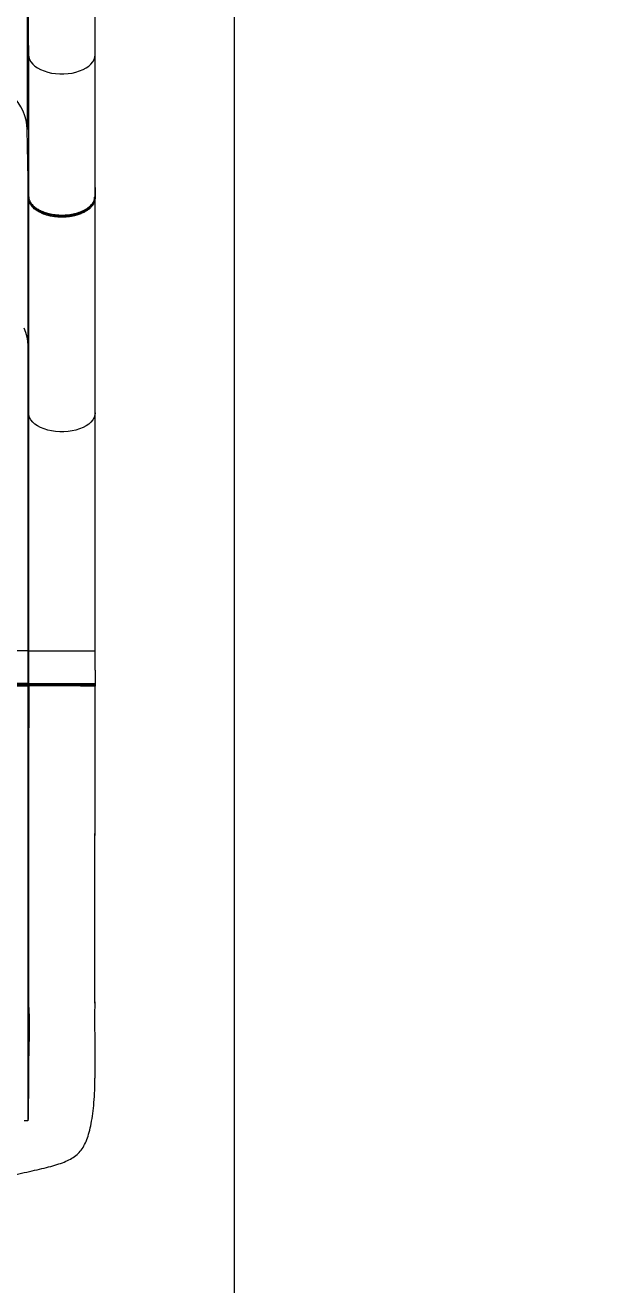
# Model space of a CAD drawing. Header units: millimetres. Extents: x -4040 to 3088, y -4191 to 2638.
# Drawn here: x 1437 to 1866, y -1222 to -311 of the extents above; entities that cross this region are included whole.
import ezdxf

# ---------------------------------------------------------------- set-up
doc = ezdxf.new("R2010")
doc.units = ezdxf.units.MM
for name, color, linetype in [('DIKOM_ОБЪЕКТ', 7, 'Continuous'), ('DIKOM_РАЗМЕР_ЗОНА', 7, 'Continuous'), ('DIKOM_РАЗМЕР_ОБЪЕКТА', 7, 'Continuous')]:
    doc.layers.add(name, color=color, linetype=linetype)
doc.styles.add('style1', font='arial.ttf', dxfattribs={"width": 0.8})
doc.dimstyles.new('1-50', dxfattribs={"dimtxt": 300, "dimasz": 200, "dimexe": 100, "dimexo": 0, "dimgap": 100, "dimtad": 1, "dimtxsty": 'style1', "dimcen": 200, "dimclrd": 7, "dimclre": 7, "dimclrt": 7, "dimadec": 1, "dimazin": 2, "dimtfac": 1, "dimtmove": 0, "dimatfit": 2, "dimfxl": 0, "dimlwd": 25, "dimlwe": 18, "dimarcsym": 0})

# ---------------------------------------------------------------- blocks, each defined once
blk = doc.blocks.new('*D9')
at = {"layer": 'Defpoints', "color": 0, "transparency": 16777216}
for p in [(-3211.61, -262.74), (3088.39, -258.58), (3088.39, -4091.22)]:
    blk.add_point(p, dxfattribs=at)
at = {"layer": 'DIKOM_РАЗМЕР_ЗОНА', "color": 7, "lineweight": 18, "transparency": 16777216}
for p, q in [((-3211.61, -262.74), (-3211.61, -4191.22)), ((3088.39, -258.58), (3088.39, -4191.22))]:
    blk.add_line(p, q, dxfattribs=at)
at = {"layer": 'DIKOM_РАЗМЕР_ЗОНА', "color": 7, "lineweight": 25, "transparency": 16777216}
blk.add_line((-3011.61, -4091.22), (2888.39, -4091.22), dxfattribs=at)
at = {"layer": 'DIKOM_РАЗМЕР_ЗОНА', "color": 7, "transparency": 16777216}
for points in [[(-3011.61, -4057.89), (-3011.61, -4124.56), (-3211.61, -4091.22)], [(2888.39, -4057.89), (2888.39, -4124.56), (3088.39, -4091.22)]]:
    blk.add_solid(points, dxfattribs=at)
at = {"layer": 'DIKOM_РАЗМЕР_ЗОНА', "color": 7, "transparency": 16777216, "insert": (-98.57, -3837.95), "char_height": 300, "attachment_point": 5, "style": 'style1'}
blk.add_mtext('6300', dxfattribs=at)
blk = doc.blocks.new('*D10')
at = {"layer": 'Defpoints', "color": 0, "transparency": 16777216}
for p in [(1588.39, 240.24), (-1711.61, 161.15), (1588.39, -2021.84)]:
    blk.add_point(p, dxfattribs=at)
at = {"layer": 'DIKOM_РАЗМЕР_ОБЪЕКТА', "color": 7, "lineweight": 18, "transparency": 16777216}
for p, q in [((1588.39, 240.24), (1588.39, -2121.84)), ((-1711.61, 161.15), (-1711.61, -2121.84))]:
    blk.add_line(p, q, dxfattribs=at)
at = {"layer": 'DIKOM_РАЗМЕР_ОБЪЕКТА', "color": 7, "lineweight": 25, "transparency": 16777216}
blk.add_line((-1511.61, -2021.84), (1388.39, -2021.84), dxfattribs=at)
at = {"layer": 'DIKOM_РАЗМЕР_ОБЪЕКТА', "color": 7, "transparency": 16777216}
for points in [[(-1511.61, -1988.51), (-1511.61, -2055.17), (-1711.61, -2021.84)], [(1388.39, -1988.51), (1388.39, -2055.17), (1588.39, -2021.84)]]:
    blk.add_solid(points, dxfattribs=at)
at = {"layer": 'DIKOM_РАЗМЕР_ОБЪЕКТА', "color": 7, "transparency": 16777216, "insert": (57.07, -1768.57), "char_height": 300, "attachment_point": 5, "style": 'style1'}
blk.add_mtext('3300', dxfattribs=at)

msp = doc.modelspace()

# ---------------------------------------------------------------- linework, layer by layer
at = {"layer": 'DIKOM_ОБЪЕКТ', "color": 7, "linetype": 'Continuous', "lineweight": 15}
for p, q in [((1439.892, -332.955), (1439.892, -17.488)), ((1438.891, -284.775), (1439.892, -332.955)), ((1438.891, -284.775), (1438.891, -386.82)), ((1439.892, -332.955), (1439.892, -435.001)), ((1487.892, -427.158), (1487.892, -332.955)), ((1439.892, -435.001), (1438.891, -386.82)), ((1439.389, -410.786), (1439.389, -543.313)), ((1487.892, -428.796), (1487.892, -427.158)), ((1487.892, -435.001), (1487.892, -427.158)), ((1439.861, -433.498), (1439.892, -436.508)), ((1439.892, -436.508), (1439.892, -591.807)), ((1487.892, -428.796), (1487.892, -436.508)), ((1487.892, -591.807), (1487.892, -436.508)), ((1463.892, -449.526), (1463.892, -450.274)), ((1439.389, -543.313), (1439.892, -591.807)), ((1439.389, -543.313), (1439.389, -763.88)), ((1439.892, -591.807), (1439.892, -763.88)), ((1439.389, -763.88), (1347.391, -763.88)), ((1439.892, -763.88), (1439.389, -763.88)), ((1439.389, -763.88), (1439.389, -787.455)), ((1439.892, -763.88), (1487.892, -763.88)), ((1439.892, -763.88), (1439.892, -787.455)), ((1487.892, -777.88), (1487.892, -763.88)), ((1487.892, -777.88), (1487.892, -787.455)), ((1487.892, -779.779), (1487.904, -779.879)), ((1487.904, -779.879), (1487.912, -789.313)), ((1439.389, -787.455), (1347.391, -787.455)), ((1347.391, -787.955), (1439.889, -787.955)), ((1439.682, -788.587), (1347.391, -788.587)), ((1347.391, -789.295), (1439.389, -789.295)), ((1439.892, -787.455), (1439.389, -787.455)), ((1439.389, -789.295), (1439.389, -1103.798)), ((1439.389, -789.295), (1439.892, -789.295)), ((1440.315, -787.955), (1439.682, -788.587)), ((1440.185, -788.587), (1439.682, -788.587)), ((1439.889, -787.955), (1440.392, -787.955)), ((1439.892, -789.295), (1439.892, -842.99)), ((1439.984, -787.455), (1440.471, -787.623)), ((1440.18, -789.293), (1440.068, -789.294)), ((1440.185, -788.587), (1440.846, -787.926)), ((1441.199, -787.767), (1440.783, -787.767)), ((1487.619, -788.607), (1486.78, -787.768)), ((1487.101, -787.597), (1487.776, -787.456)), ((1487.912, -789.313), (1487.726, -789.319)), ((1487.901, -789.215), (1487.901, -788.312)), ((1487.906, -803.085), (1487.901, -789.312)), ((1487.92, -803.88), (1487.919, -803.085)), ((1439.892, -842.99), (1439.892, -1000.16)), ((1439.892, -1000.16), (1439.892, -1014.454)), ((1439.892, -1014.454), (1439.892, -1019.798)), ((1487.875, -1018.527), (1487.851, -1016.47)), ((1487.889, -1019.766), (1487.875, -1018.527)), ((1487.51, -1084.012), (1487.575, -1083.047)), ((1487.47, -1084.607), (1487.51, -1084.012)), ((1438.065, -1103.798), (1438.046, -1103.798)), ((1439.392, -1103.794), (1439.389, -1103.798)), ((1439.412, -1103.736), (1439.392, -1103.794)), ((1439.448, -1103.275), (1439.412, -1103.736))]:
    msp.add_line(p, q, dxfattribs=at)
at = {"layer": 'DIKOM_ОБЪЕКТ', "color": 7, "linetype": 'Continuous', "lineweight": 15, "flags": 128}
for points in [[(1439.892, -332.955), (1440.082, -334.681), (1440.646, -336.379), (1441.578, -338.023), (1442.861, -339.587), (1444.476, -341.047), (1446.397, -342.379), (1448.594, -343.562), (1451.033, -344.578), (1453.674, -345.411), (1456.476, -346.047), (1459.395, -346.477), (1462.385, -346.694), (1465.399, -346.694), (1468.39, -346.477), (1471.309, -346.047), (1474.111, -345.411), (1476.752, -344.578), (1479.191, -343.562), (1481.388, -342.379), (1483.309, -341.047), (1484.924, -339.587), (1486.207, -338.023), (1487.138, -336.379), (1487.703, -334.681), (1487.892, -332.955)], [(1438.891, -386.82), (1438.678, -383.501), (1438.104, -380.196), (1437.17, -376.918), (1435.881, -373.68), (1434.241, -370.494), (1432.256, -367.374), (1429.935, -364.33), (1427.286, -361.377), (1424.321, -358.524), (1421.116, -355.835)], [(1436.385, -530.248), (1437.67, -533.468), (1438.601, -536.727), (1439.175, -540.013), (1439.389, -543.313)], [(1487.892, -591.807), (1487.703, -593.533), (1487.138, -595.231), (1486.207, -596.875), (1484.924, -598.439), (1483.309, -599.899), (1481.388, -601.231), (1479.191, -602.414), (1476.752, -603.43), (1474.111, -604.263), (1471.309, -604.899), (1468.39, -605.329), (1465.399, -605.546), (1462.385, -605.546), (1459.395, -605.329), (1456.476, -604.899), (1453.674, -604.263), (1451.033, -603.43), (1448.594, -602.414), (1446.397, -601.231), (1444.476, -599.899), (1442.861, -598.439), (1441.578, -596.875), (1440.646, -595.231), (1440.082, -593.533), (1439.892, -591.807)]]:
    msp.add_lwpolyline(points, dxfattribs=at)
at = {"layer": 'DIKOM_ОБЪЕКТ', "color": 7, "linetype": 'Continuous', "lineweight": 15}
for centre, radius, start, end in [((1448.365, -446.29), 1.444, 148.869862, 178.066786), ((1457.503, -449.277), 2.796, 163.679899, 178.9508), ((1470.278, -449.277), 2.799, 1.049447, 16.301677), ((1439.888, -787.456), 0.499, 179.886573, 270.127087), ((1440.39, -789.295), 1.001, 135.020083, 179.98181)]:
    msp.add_arc(centre, radius, start, end, dxfattribs=at)
for points, knots in [([(1487.892, -332.955), (1487.892, -327.101), (1487.892, -315.396), (1487.892, -297.291), (1487.892, -284.895), (1487.892, -278.695)], [0, 0, 0, 0, 0.3334162, 0.6665839, 1, 1, 1, 1]), ([(1439.892, -435.001), (1439.918, -435.483), (1439.964, -436.366), (1440.287, -437.557), (1440.663, -438.495), (1441.02, -439.185), (1441.356, -439.744), (1441.805, -440.407), (1442.495, -441.271), (1443.43, -442.224), (1444.491, -443.128), (1445.565, -443.908), (1446.467, -444.474), (1447.16, -444.872), (1447.753, -445.194), (1448.439, -445.539), (1449.088, -445.839), (1449.644, -446.081), (1450.666, -446.502), (1452.326, -447.094), (1454.595, -447.719), (1456.822, -448.176), (1459.148, -448.521), (1461.484, -448.723), (1464.717, -448.808), (1468.602, -448.592), (1472.124, -447.977), (1474.505, -447.359), (1475.776, -446.97), (1476.924, -446.57), (1478.183, -446.076), (1479.453, -445.499), (1480.719, -444.83), (1481.837, -444.159), (1482.895, -443.429), (1484.028, -442.523), (1485.161, -441.435), (1486.473, -439.799), (1487.631, -437.649), (1487.803, -435.906), (1487.892, -435.001)], [0, 0, 0, 0, 0.0334286, 0.061269, 0.0835185, 0.1001756, 0.1112392, 0.1244896, 0.1495788, 0.1771036, 0.2002051, 0.2251818, 0.2460586, 0.2534139, 0.2642446, 0.2785497, 0.2896719, 0.297432, 0.3063232, 0.3397661, 0.3750826, 0.4063581, 0.4337879, 0.470591, 0.5002206, 0.5624747, 0.6249483, 0.6457193, 0.6664906, 0.6822731, 0.6992309, 0.7271443, 0.746653, 0.7677369, 0.7915122, 0.8125418, 0.8451044, 0.8792274, 0.9373432, 1, 1, 1, 1]), ([(1439.892, -436.508), (1439.896, -436.454), (1439.903, -436.347), (1439.963, -436.193), (1440.054, -436.049), (1440.142, -435.968), (1440.185, -435.928)], [0, 0, 0, 0, 0.249983, 0.5000001, 0.7499974, 1, 1, 1, 1]), ([(1439.93, -437.151), (1439.921, -437.091), (1439.896, -436.923), (1439.895, -436.724), (1439.892, -436.57), (1439.892, -436.523), (1439.892, -436.508)], [0, 0, 0, 0, 0.2839356, 0.7839135, 0.9274693, 1, 1, 1, 1]), ([(1446.922, -446.242), (1446.381, -445.914), (1445.3, -445.257), (1443.904, -444.165), (1442.787, -443.1), (1441.946, -442.107), (1441.256, -441.125), (1440.697, -440.105), (1440.298, -439.081), (1440.03, -438.114), (1439.965, -437.488), (1439.93, -437.151)], [0, 0, 0, 0, 0.1331218, 0.2662475, 0.3988862, 0.4999367, 0.5911602, 0.7113431, 0.8149937, 0.9006611, 1, 1, 1, 1]), ([(1472.965, -448.491), (1474.016, -448.212), (1476.125, -447.65), (1478.972, -446.481), (1481.511, -445.101), (1483.667, -443.519), (1485.4, -441.767), (1486.653, -439.893), (1487.45, -437.934), (1487.55, -436.599), (1487.599, -435.928)], [0, 0, 0, 0, 0.1243928, 0.2496224, 0.3742865, 0.4992322, 0.6248813, 0.7501826, 0.8745511, 1, 1, 1, 1]), ([(1487.892, -436.508), (1487.889, -436.677), (1487.883, -437.017), (1487.832, -437.525), (1487.751, -438.032), (1487.639, -438.526), (1487.481, -439.07), (1487.24, -439.727), (1486.92, -440.41), (1486.554, -441.053), (1486.2, -441.597), (1485.806, -442.132), (1485.373, -442.657), (1484.902, -443.171), (1484.394, -443.673), (1484.011, -444.017), (1483.637, -444.337), (1483.11, -444.767), (1482.259, -445.385), (1481.254, -446.023), (1480.235, -446.601), (1478.639, -447.402), (1476.29, -448.371), (1474.148, -448.941), (1473.077, -449.226)], [0, 0, 0, 0, 0.0313791, 0.0627579, 0.0941367, 0.1255157, 0.1547871, 0.1962029, 0.2497593, 0.2855683, 0.3213769, 0.3571848, 0.3929933, 0.4288025, 0.4646121, 0.5004204, 0.5041867, 0.5357759, 0.5977959, 0.6498345, 0.6948893, 0.7497239, 0.8748607, 1, 1, 1, 1]), ([(1487.892, -436.508), (1487.891, -436.479), (1487.889, -436.423), (1487.873, -436.339), (1487.846, -436.256), (1487.809, -436.177), (1487.762, -436.101), (1487.696, -436.015), (1487.636, -435.961), (1487.599, -435.928)], [0, 0, 0, 0, 0.1321726, 0.2642944, 0.3965294, 0.5286311, 0.6608608, 0.7930482, 1, 1, 1, 1]), ([(1447.129, -445.544), (1446.088, -444.878), (1444.008, -443.549), (1441.912, -441.155), (1440.755, -439.357), (1440.602, -438.362), (1440.585, -438.251)], [0, 0, 0, 0, 0.3206381, 0.6403873, 0.9598975, 1, 1, 1, 1]), ([(1454.708, -449.226), (1454.297, -449.124), (1453.475, -448.919), (1452.282, -448.564), (1451.213, -448.203), (1450.142, -447.799), (1448.98, -447.307), (1447.867, -446.77), (1447.176, -446.384), (1446.922, -446.242)], [0, 0, 0, 0, 0.1425511, 0.2851127, 0.427672, 0.5375833, 0.6931645, 0.8869822, 1, 1, 1, 1]), ([(1454.82, -448.491), (1453.415, -448.11), (1450.598, -447.346), (1448.287, -446.145), (1447.129, -445.544)], [0, 0, 0, 0, 0.4989668, 1, 1, 1, 1]), ([(1463.892, -450.274), (1463.445, -450.269), (1462.549, -450.261), (1461.209, -450.194), (1459.98, -450.096), (1458.721, -449.958), (1457.32, -449.759), (1455.933, -449.506), (1455.038, -449.301), (1454.708, -449.226)], [0, 0, 0, 0, 0.1425607, 0.285125, 0.4276825, 0.5375829, 0.693159, 0.88698, 1, 1, 1, 1]), ([(1463.892, -449.526), (1462.339, -449.483), (1459.226, -449.395), (1456.291, -448.793), (1454.82, -448.491)], [0, 0, 0, 0, 0.4989647, 1, 1, 1, 1]), ([(1463.892, -449.526), (1465.452, -449.482), (1468.565, -449.395), (1471.5, -448.792), (1472.965, -448.491)], [0, 0, 0, 0, 0.5010351, 1, 1, 1, 1]), ([(1473.077, -449.226), (1472.66, -449.32), (1471.827, -449.509), (1470.545, -449.741), (1469.343, -449.921), (1468.088, -450.07), (1466.66, -450.193), (1465.211, -450.264), (1464.247, -450.271), (1463.892, -450.274)], [0, 0, 0, 0, 0.1425603, 0.2851268, 0.4276844, 0.5375874, 0.6931622, 0.8869916, 1, 1, 1, 1]), ([(1487.892, -763.88), (1487.892, -757.834), (1487.892, -745.702), (1487.892, -727.519), (1487.892, -709.378), (1487.892, -691.375), (1487.892, -673.611), (1487.892, -656.19), (1487.892, -639.205), (1487.892, -622.761), (1487.892, -606.88), (1487.892, -596.82), (1487.892, -591.807)], [0, 0, 0, 0, 0.098974, 0.1986082, 0.2987574, 0.3992718, 0.4999999, 0.6007294, 0.7012449, 0.8013942, 0.9010267, 1, 1, 1, 1]), ([(1439.892, -787.455), (1439.981, -787.455), (1440.16, -787.455), (1441.22, -787.455), (1442.102, -787.455), (1442.516, -787.455), (1442.962, -787.455), (1443.44, -787.456), (1443.829, -787.457), (1444.24, -787.457), (1444.77, -787.456), (1445.516, -787.456), (1446.28, -787.455), (1446.955, -787.455), (1447.61, -787.455), (1448.317, -787.455), (1449.048, -787.455), (1449.801, -787.456), (1450.392, -787.457), (1451.003, -787.457), (1451.774, -787.456), (1452.82, -787.456), (1453.855, -787.455), (1454.747, -787.455), (1455.593, -787.455), (1456.484, -787.455), (1457.386, -787.455), (1458.299, -787.456), (1459.001, -787.457), (1459.66, -787.457), (1460.429, -787.456), (1461.568, -787.456), (1462.776, -787.455), (1463.563, -787.455), (1463.892, -787.455)], [0, 0, 0, 0, 0.1251869, 0.2503735, 0.2754283, 0.300482, 0.3255367, 0.3505901, 0.3756449, 0.3827897, 0.4088408, 0.4480029, 0.4780071, 0.500234, 0.5252946, 0.5503567, 0.5754182, 0.6004801, 0.6255396, 0.6327284, 0.658727, 0.6977716, 0.7278525, 0.7501756, 0.7751888, 0.800201, 0.8252138, 0.8502261, 0.8752373, 0.8824314, 0.9036475, 0.9373744, 0.9737746, 1, 1, 1, 1]), ([(1439.892, -787.455), (1439.898, -787.514), (1439.91, -787.629), (1439.999, -787.778), (1440.124, -787.887), (1440.271, -787.948), (1440.423, -787.961), (1440.566, -787.931), (1440.691, -787.866), (1440.753, -787.8), (1440.783, -787.767)], [0, 0, 0, 0, 0.1425174, 0.2799691, 0.4124418, 0.5399784, 0.6625178, 0.7799854, 0.892518, 1, 1, 1, 1]), ([(1440.01, -788.835), (1439.986, -788.88), (1439.913, -789.023), (1439.901, -789.184), (1439.892, -789.295)], [0, 0, 0, 0, 0.3188602, 1, 1, 1, 1]), ([(1440.1, -789.293), (1440.024, -800.146), (1439.898, -818.045), (1439.905, -835.944), (1439.908, -842.99)], [0, 0, 0, 0, 0.6063368, 1, 1, 1, 1]), ([(1440.018, -788.839), (1439.989, -788.894), (1439.911, -789.04), (1439.948, -789.2), (1439.971, -789.299)], [0, 0, 0, 0, 0.3834789, 1, 1, 1, 1]), ([(1440.185, -788.587), (1440.129, -788.648), (1440.058, -788.723), (1440.018, -788.816), (1440.01, -788.835)], [0, 0, 0, 0, 0.803878, 1, 1, 1, 1]), ([(1487.726, -789.319), (1487.668, -789.322), (1487.509, -789.331), (1486.233, -789.335), (1484.034, -789.334), (1481.028, -789.327), (1477.363, -789.314), (1473.185, -789.299), (1468.642, -789.284), (1463.921, -789.273), (1459.206, -789.266), (1454.675, -789.265), (1450.5, -789.268), (1446.834, -789.275), (1443.817, -789.282), (1441.619, -789.29), (1440.387, -789.293), (1440.225, -789.293), (1440.18, -789.293)], [0, 0, 0, 0, 0.038691, 0.1057187, 0.1722557, 0.23925, 0.3060176, 0.3728283, 0.4398342, 0.5069591, 0.5736934, 0.6405301, 0.7074371, 0.7740821, 0.8410978, 0.9077395, 0.9747262, 1, 1, 1, 1]), ([(1487.619, -788.607), (1487.536, -788.612), (1487.371, -788.624), (1485.976, -788.63), (1483.786, -788.629), (1480.823, -788.621), (1477.202, -788.607), (1473.076, -788.591), (1468.587, -788.575), (1463.923, -788.564), (1459.264, -788.556), (1454.786, -788.555), (1450.663, -788.559), (1447.038, -788.566), (1444.067, -788.574), (1441.864, -788.583), (1440.451, -788.586), (1440.274, -788.587), (1440.185, -788.587)], [0, 0, 0, 0, 0.0622864, 0.1249351, 0.1871329, 0.2497598, 0.3121827, 0.374653, 0.4373142, 0.5000924, 0.5625079, 0.6250193, 0.6875933, 0.7499175, 0.8125817, 0.8748935, 0.937517, 1, 1, 1, 1]), ([(1440.471, -787.623), (1440.527, -787.645), (1440.759, -787.735), (1441.701, -787.864), (1443.024, -787.938), (1444.48, -787.956), (1445.984, -787.953), (1447.696, -787.952), (1449.825, -787.955), (1452.468, -787.954), (1455.666, -787.952), (1459.029, -787.956), (1462.503, -787.952), (1466.007, -787.953), (1469.467, -787.955), (1472.766, -787.951), (1475.495, -787.954), (1477.711, -787.954), (1479.698, -787.953), (1481.712, -787.941), (1483.732, -787.897), (1485.52, -787.795), (1486.736, -787.68), (1487.037, -787.611), (1487.101, -787.597)], [0, 0, 0, 0, 0.016353, 0.0678668, 0.1121724, 0.1496907, 0.1899554, 0.2280779, 0.2659385, 0.3212279, 0.3759978, 0.4307322, 0.4852183, 0.5401737, 0.5949174, 0.6495296, 0.7025528, 0.7374813, 0.7737267, 0.8219258, 0.8677224, 0.9214513, 0.9833458, 1, 1, 1, 1]), ([(1463.892, -787.455), (1465.465, -787.456), (1468.605, -787.457), (1472.063, -787.454), (1474.315, -787.455), (1475.513, -787.456), (1476.672, -787.456), (1477.791, -787.456), (1478.866, -787.456), (1479.894, -787.456), (1480.609, -787.455), (1481.287, -787.455), (1482.012, -787.456), (1482.892, -787.456), (1483.69, -787.457), (1484.362, -787.457), (1484.984, -787.456), (1485.557, -787.456), (1485.932, -787.455), (1486.245, -787.455), (1486.563, -787.455), (1486.917, -787.456), (1487.118, -787.456), (1487.198, -787.456)], [0, 0, 0, 0, 0.147618, 0.2948569, 0.3373922, 0.3795451, 0.4216979, 0.463852, 0.5060056, 0.5481568, 0.5903112, 0.5984787, 0.6389076, 0.6904338, 0.7289296, 0.7668819, 0.8063221, 0.8457612, 0.8852002, 0.8928318, 0.9235471, 0.9696888, 1, 1, 1, 1]), ([(1487.002, -787.767), (1486.94, -787.768), (1486.835, -787.77), (1485.992, -787.768), (1485.646, -787.768)], [0, 0, 0, 0, 0.5884732, 1, 1, 1, 1]), ([(1487.198, -787.456), (1487.208, -787.456), (1487.299, -787.456), (1487.7, -787.457), (1487.805, -787.456), (1487.892, -787.455)], [0, 0, 0, 0, 0.0215775, 0.1835739, 1, 1, 1, 1]), ([(1487.837, -789.324), (1487.834, -789.259), (1487.828, -789.128), (1487.769, -788.938), (1487.679, -788.761), (1487.592, -788.662), (1487.549, -788.614)], [0, 0, 0, 0, 0.2474617, 0.4999225, 0.7523868, 1, 1, 1, 1]), ([(1487.912, -789.313), (1487.907, -789.243), (1487.901, -789.138), (1487.864, -789.004), (1487.827, -788.906), (1487.779, -788.814), (1487.713, -788.71), (1487.654, -788.646), (1487.619, -788.607)], [0, 0, 0, 0, 0.2667583, 0.3996965, 0.5324893, 0.6652739, 0.7981293, 1, 1, 1, 1]), ([(1487.869, -893.37), (1487.891, -885.05), (1487.972, -855.221), (1487.942, -825.391), (1487.92, -803.88)], [0, 0, 0, 0, 0.2788984, 1, 1, 1, 1]), ([(1487.859, -897.522), (1487.865, -896.715), (1487.879, -894.751), (1487.888, -892.792), (1487.893, -891.639)], [0, 0, 0, 0, 0.4111544, 1, 1, 1, 1]), ([(1487.856, -1018.527), (1487.853, -1016.874), (1487.846, -1012.535), (1487.792, -1005.506), (1487.678, -978.632), (1487.753, -941.252), (1487.837, -906.561), (1487.869, -893.37)], [0, 0, 0, 0, 0.0396408, 0.1040493, 0.1684566, 0.6838198, 1, 1, 1, 1]), ([(1439.892, -1019.798), (1439.892, -1022.91), (1439.891, -1029.195), (1439.881, -1038.573), (1439.865, -1047.849), (1439.842, -1056.737), (1439.825, -1062.55), (1439.813, -1065.178), (1439.813, -1065.187)], [0, 0, 0, 0, 0.1946857, 0.3931921, 0.5943286, 0.7968095, 0.9992904, 1, 1, 1, 1]), ([(1439.908, -1019.822), (1439.909, -1020.306), (1439.911, -1021.817), (1440.089, -1024.772), (1440.261, -1027.919), (1440.371, -1030.585), (1440.41, -1032.984), (1440.395, -1035.952), (1440.339, -1039.591), (1440.242, -1043.845), (1440.118, -1048.628), (1439.985, -1053.837), (1439.869, -1059.263), (1439.821, -1063.139), (1439.814, -1064.996), (1439.813, -1065.187)], [0, 0, 0, 0, 0.0364524, 0.1138769, 0.1890015, 0.2264336, 0.2705638, 0.3293581, 0.4030368, 0.4914795, 0.5943408, 0.7110945, 0.8410885, 0.9836412, 1, 1, 1, 1]), ([(1487.8, -1032.548), (1487.798, -1031.59), (1487.791, -1028.019), (1487.877, -1023.328), (1487.861, -1019.584), (1487.856, -1018.527)], [0, 0, 0, 0, 0.2082375, 0.7764283, 1, 1, 1, 1]), ([(1487.878, -1072.835), (1487.894, -1072.501), (1487.942, -1071.487), (1488.002, -1069.334), (1488.03, -1066.329), (1488.034, -1062.776), (1488.019, -1058.818), (1487.987, -1054.174), (1487.942, -1048.9), (1487.889, -1043.026), (1487.843, -1037.598), (1487.797, -1034.099), (1487.791, -1032.59), (1487.791, -1032.548)], [0, 0, 0, 0, 0.0399915, 0.1216843, 0.2101443, 0.305679, 0.4070098, 0.5079593, 0.6408477, 0.7718712, 0.9011904, 0.9972744, 1, 1, 1, 1]), ([(1439.813, -1065.187), (1439.802, -1067.823), (1439.781, -1073.069), (1439.742, -1080.088), (1439.714, -1084.111), (1439.699, -1086.103)], [0, 0, 0, 0, 0.3376367, 0.6720371, 1, 1, 1, 1]), ([(1340.911, -1153.843), (1341.219, -1153.841), (1344.818, -1153.82), (1351.691, -1153.638), (1361.501, -1153.006), (1371.077, -1152.192), (1380.318, -1151.189), (1389.185, -1150.043), (1397.642, -1148.782), (1405.654, -1147.444), (1413.212, -1146.062), (1420.97, -1144.538), (1428.851, -1142.887), (1436.794, -1141.156), (1444.263, -1139.511), (1451.217, -1137.911), (1457.545, -1136.273), (1463.19, -1134.519), (1468.089, -1132.56), (1472.285, -1130.263), (1475.802, -1127.469), (1478.687, -1124.049), (1480.98, -1119.905), (1482.862, -1114.895), (1484.444, -1109.026), (1485.741, -1102.312), (1486.751, -1094.751), (1487.448, -1086.282), (1487.791, -1078.948), (1487.842, -1074.205), (1487.857, -1072.835)], [0, 0, 0, 0, 0.0030723, 0.0358712, 0.0685211, 0.1009691, 0.1330491, 0.1651715, 0.1975641, 0.2297248, 0.2617188, 0.2937161, 0.3338877, 0.3741463, 0.4144215, 0.4546414, 0.4947211, 0.5348382, 0.575201, 0.6159998, 0.6570296, 0.6980523, 0.739223, 0.7803748, 0.8213679, 0.8622267, 0.9026484, 0.9429455, 0.9835236, 1, 1, 1, 1]), ([(1439.699, -1086.103), (1439.688, -1087.545), (1439.664, -1090.43), (1439.627, -1094.131), (1439.601, -1096.143), (1439.587, -1097.149)], [0, 0, 0, 0, 0.3332877, 0.6667152, 1, 1, 1, 1]), ([(1439.587, -1097.149), (1439.572, -1098.128), (1439.542, -1100.087), (1439.496, -1102.142), (1439.464, -1102.897), (1439.448, -1103.275)], [0, 0, 0, 0, 0.3332595, 0.6667117, 1, 1, 1, 1]), ([(1438.046, -1103.798), (1437.899, -1103.797), (1437.489, -1103.795), (1436.951, -1103.797), (1436.607, -1103.798)], [0, 0, 0, 0, 0.3592663, 1, 1, 1, 1]), ([(1439.389, -1103.798), (1439.322, -1103.798), (1439.189, -1103.798), (1438.439, -1103.798), (1438.065, -1103.798)], [0, 0, 0, 0, 0.5, 1, 1, 1, 1])]:
    msp.add_open_spline(points, degree=3, knots=knots, dxfattribs=at)

# ---------------------------------------------------------------- dimensions: what is measured, and where the dimension line sits
at = {"layer": 'DIKOM_РАЗМЕР_ЗОНА'}
dim = msp.add_linear_dim(base=(3088.392, -4091.224), p1=(-3211.608, -262.739), p2=(3088.392, -258.583), dimstyle='1-50', dxfattribs=at)
dim.commit()
dim.dimension.update_dxf_attribs({"geometry": '*D9', "text_midpoint": (-98.567, -4091.224), "dimtype": 160})
at = {"layer": 'DIKOM_РАЗМЕР_ОБЪЕКТА'}
dim = msp.add_linear_dim(base=(1588.392, -2021.841), p1=(-1711.608, 161.151), p2=(1588.392, 240.238), dimstyle='1-50', dxfattribs=at)
dim.commit()
dim.dimension.update_dxf_attribs({"geometry": '*D10', "text_midpoint": (57.068, -2021.841), "dimtype": 160})

doc.saveas('drawing.dxf')
